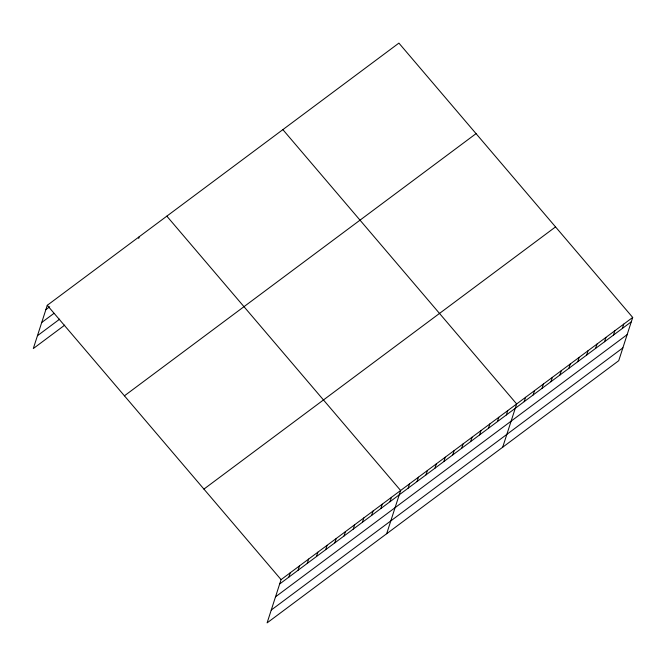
<?xml version="1.0" encoding="UTF-8"?>
<svg xmlns="http://www.w3.org/2000/svg" width="666" height="666" viewBox="0 0 666 666"><rect width="100%" height="100%" fill="white"/><g stroke="black" fill="none" stroke-linecap="round" stroke-linejoin="round"><path stroke-width="1" d="M632.7 317.441L281.077 579.62L267.099 622.893L618.722 360.706L632.7 317.441L398.901 43.107L47.278 305.294L33.3 348.559L64.719 325.133M138.678 238.461L139.236 236.721M288.861 577.114L290.268 572.768M298.06 570.263L299.467 565.909M307.259 563.403L308.666 559.049M316.45 556.543L317.857 552.197M325.649 549.691L327.056 545.337M334.848 542.832L336.255 538.478M344.039 535.972L345.446 531.626M353.238 529.12L354.645 524.766M362.437 522.261L363.844 517.907M371.628 515.401L373.035 511.055M380.827 508.549L382.234 504.195M390.026 501.689L391.433 497.335M386.655 533.749L400.624 490.484L166.833 216.15M408.15 488.178L409.557 483.824M417.074 481.518L418.481 477.172M425.999 474.866L427.406 470.512M434.923 468.215L436.33 463.861M443.847 461.555L445.254 457.201M452.78 454.903L454.179 450.549M461.705 448.243L463.111 443.889M470.629 441.591L472.036 437.237M479.553 434.931L480.96 430.586M488.478 428.28L489.885 423.926M497.402 421.62L498.809 417.274M506.335 414.968L507.733 410.614M502.688 447.227L516.666 403.962L282.867 129.629M524.184 401.656L525.591 397.302M533.108 394.996L534.515 390.651M542.032 388.345L543.439 383.991M550.965 381.693L552.364 377.339M559.89 375.033L561.296 370.679M568.814 368.381L570.221 364.027M577.738 361.721L579.145 357.376M586.663 355.07L588.07 350.716M595.587 348.41L596.994 344.064M604.52 341.758L605.918 337.404M613.444 335.098L614.851 330.752M622.369 328.446L623.776 324.092M45.871 309.64L49.7 306.785M41.725 322.486L53.988 313.345M37.446 335.714L59.674 319.147M124.425 395.82L476.057 133.633M203.921 489.094L555.544 226.906M279.67 583.974L631.293 321.786M275.524 596.819L627.147 334.632M271.245 610.048L622.868 347.868M47.278 305.294L281.077 579.62"/></g></svg>
